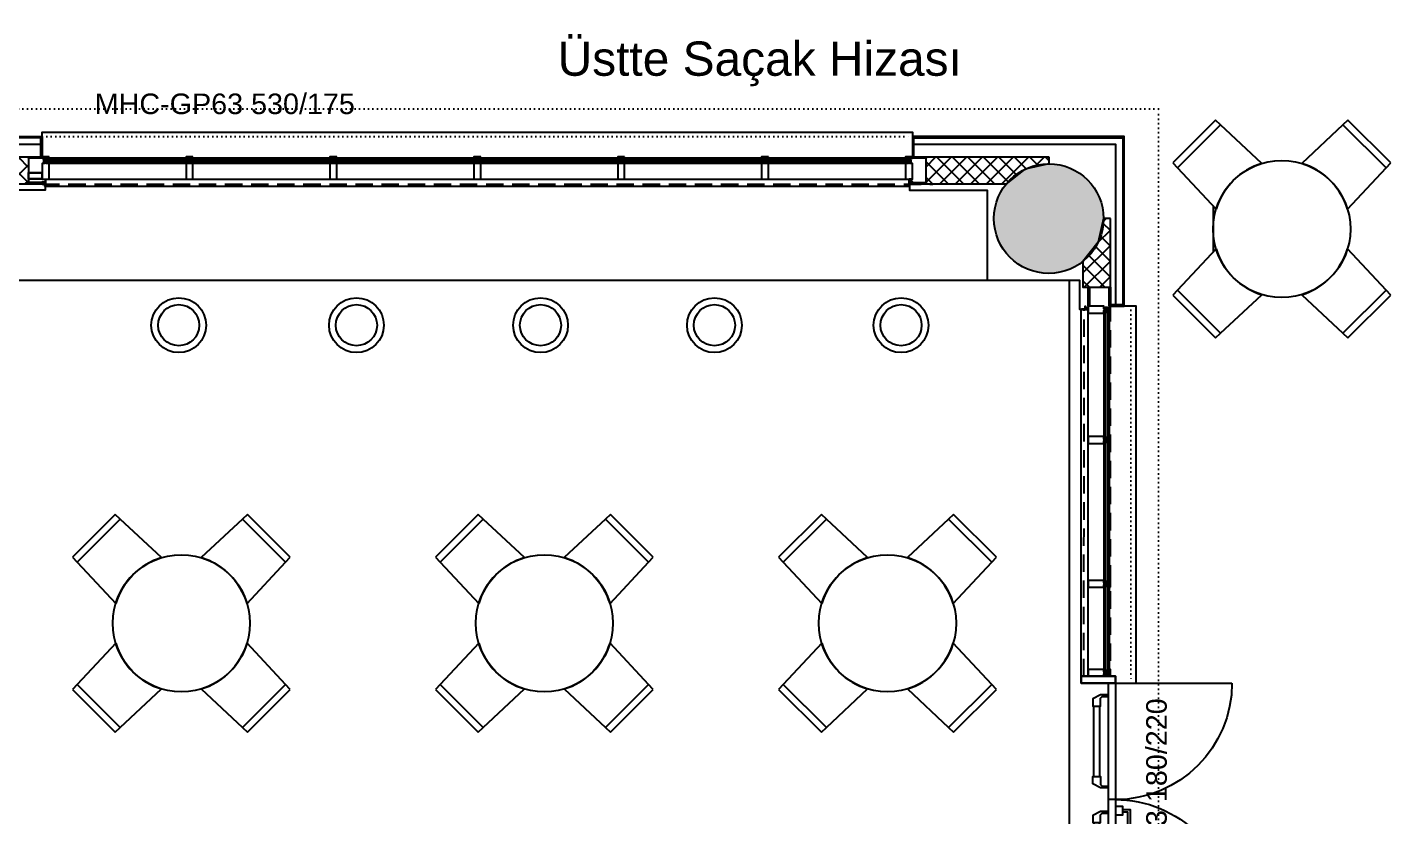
# Model space of a CAD drawing. Header units: millimetres. Extents: x 2103 to 6649, y 37758 to 41844.
# Drawn here: x 2624 to 3619, y 40423 to 40998 of the extents above; entities that cross this region are included whole.
import ezdxf
from ezdxf.enums import TextEntityAlignment as Align

# ---------------------------------------------------------------- set-up
doc = ezdxf.new("R2010")
doc.units = ezdxf.units.MM
doc.set_wipeout_variables(frame=1)
doc.linetypes.add('DOT2', pattern=[3.175, 0, -3.175])
doc.linetypes.add('HIDDENX2', pattern=[19.05, 12.7, -6.35])
for name, color, linetype in [('A_Betonarme_Concrete', 6, 'Continuous'), ('A_BetonarmeIz_ConcreteHidden', 8, 'HIDDENX2'), ('A_BetonarmeTarama_ConcreteHatch', 251, 'Continuous'), ('A_Cam_Glazing', 143, 'Continuous'), ('A_DuvarAlcipan_WallPlasterboard', 53, 'Continuous'), ('A_DuvarBlok_WallBrickBlock', 87, 'Continuous'), ('A_DuvarTaramasi_WallHatch', 252, 'Continuous'), ('A_Giydirme_CurtainWall', 3, 'Continuous'), ('A_Gor_Elev4', 56, 'Continuous'), ('A_IzdusumGenel_ProjectionGeneral', 54, 'DOT2'), ('A_IzGenel_HiddenGeneral', 54, 'HIDDENX2'), ('A_Kapi_Door', 3, 'Continuous'), ('A_KapiDuvari_DoorWall', 53, 'Continuous'), ('A_Kaplama_Cladding', 25, 'Continuous'), ('A_KaplamaSeramik_Cladding', 55, 'Continuous'), ('A_Metal_Metal', 187, 'Continuous'), ('A_YalitimIsi_HeatInsulation', 135, 'Continuous'), ('NOITHAT', 33, 'Continuous'), ('Z_Greyscale2', 252, 'Continuous'), ('Z_PozCamekan_RefShowcase', 152, 'Continuous'), ('Z_PozKapi_RefDoor', 5, 'Continuous'), ('Z_WipeoutKapi_WipeoutDoor', 255, 'Continuous'), ('Z_Xref', 7, 'Continuous'), ('Z_YaziAciklama_DescriptiveText2mm', 151, 'Continuous')]:
    doc.layers.add(name, color=color, linetype=linetype)
doc.layers.add('X_KapiBilgisi_DoorInfo', color=247, linetype='Continuous', plot=False)
doc.styles.add('NKY', font='arial.ttf')
doc.styles.add('NKY_POZ', font='arial.ttf')
doc.styles.get("Standard").update_dxf_attribs({"font": 'arial.ttf'})

# ---------------------------------------------------------------- blocks, each defined once
blk = doc.blocks.new('GiydirmeProfil_MHT')
for points in [[(-25, 188), (25, 188), (25, 178), (6.5, 178), (6.5, 140), (25, 140), (25, 25), (-25, 25), (-25, 140), (-6.5, 140), (-6.5, 178), (-25, 178)], [(-16.5, 167), (-6.5, 167), (-6.5, 151), (-16.5, 151)], [(6.5, 167), (16.5, 167), (16.5, 151), (6.5, 151)]]:
    blk.add_lwpolyline(points, close=True)
blk = doc.blocks.new('*U3')
at = {"linetype": 'DOT2', "ltscale": 100}
blk.add_wipeout([(0, 3), (180, 3), (180, -28), (0, -28)], dxfattribs=at).dxf.layer = 'Z_WipeoutKapi_WipeoutDoor'
for p, q in [((175, 0), (5, 0)), ((90, 0), (90, -5)), ((5, -5), (175, -5))]:
    blk.add_line(p, q)
for points in [[(5, 0), (5, 85)], [(175, 0), (175, 85)], [(5, 0), (0, 0), (0, -25), (5, -25), (5, 0)], [(180, 0), (175, 0), (175, -25), (180, -25), (180, 0)], [(175, 0), (180, 0), (180, -25), (175, -25), (175, 0)]]:
    blk.add_lwpolyline(points)
at = {"ltscale": 0.14}
for points in [[(82.9, 5.43), (82.9, 10.83), (68.4, 10.83), (68.4, 7.53), (70.2, 7.53), (70.2, 8.93), (80.9, 8.93), (80.9, 5.43)], [(78.8, 0), (78.8, 5.43), (85, 5.43), (85, 0)], [(13.57, -5), (13.57, -11), (16.57, -16.5), (21.77, -16.5), (21.77, -11), (16.07, -11), (14.77, -9.7), (14.77, -5), (14.77, -5)], [(81.43, -5), (81.43, -11), (78.43, -16.5), (73.23, -16.5), (73.23, -11), (78.93, -11), (80.23, -9.7), (80.23, -5), (80.23, -5)], [(98.57, -5), (98.57, -11), (101.57, -16.5), (106.77, -16.5), (106.77, -11), (101.07, -11), (99.77, -9.7), (99.77, -5), (99.77, -5)], [(166.43, -5), (166.43, -11), (163.43, -16.5), (158.23, -16.5), (158.23, -11), (163.93, -11), (165.23, -9.7), (165.23, -5), (165.23, -5)], [(21.77, -11.69), (73.23, -11.69)], [(73.23, -15.69), (21.77, -15.69)], [(158.23, -11.69), (106.77, -11.69)], [(106.77, -15.69), (158.23, -15.69)]]:
    blk.add_lwpolyline(points, dxfattribs=at)
for centre, start, end in [((5, 0), 360, 90), ((175, 0), 90, 180)]:
    blk.add_arc(centre, 85, start, end)
at = {"layer": 'A_KapiDuvari_DoorWall'}
for points in [[(0, 0), (0, -25)], [(180, 0), (180, -25)]]:
    blk.add_lwpolyline(points, dxfattribs=at)
at = {"layer": 'X_KapiBilgisi_DoorInfo', "flags": 1}
for tag, p in [('YANGINDAYANIMI', (15.54, -8.46)), ('SAGDAN/SOLDAN', (15.54, -5.58)), ('CAM/MENFEZMALZEMESI', (15.54, -7.02)), ('CAM/MENFEZBOYUTLARI', (15.54, -7.5)), ('KASAMALZEMESI', (15.54, -6.06)), ('KANATMALZEMESI', (15.54, -6.54)), ('KILIT', (15.54, -8.94)), ('KAPIKOLU/ITME/CEKME/PANIK', (15.54, -9.42)), ('KAPICEK/CARPMABANDI/TEKMELIK', (15.54, -9.9)), ('IC/DIS', (15.54, -7.98)), ('DIGER', (15.54, -10.38))]:
    blk.add_attdef(tag, p, '', height=0.3, dxfattribs=at)
at = {"layer": 'Z_PozKapi_RefDoor', "color": 1, "style": 'NKY_POZ', "width": 0.8}
blk.add_attdef('KAPINO', text='', height=18, dxfattribs=at).set_placement((90, -30), align=Align.MIDDLE_CENTER)
blk = doc.blocks.new('A$C4A413351')
at = {"layer": 'NOITHAT'}
for p, q in [((312.3, 1589.8), (0, 1277.5)), ((34.2, 1241), (348.8, 1555.6)), ((348.8, 1555.6), (34.2, 1241)), ((348.8, 1555.6), (34.2, 1241)), ((348.8, 1555.6), (312.3, 1589.8)), ((649.8, 1274), (348.8, 1555.6)), ((1241, 1555.6), (940, 1274)), ((1277.5, 1589.8), (1241, 1555.6)), ((1241, 1555.6), (1555.6, 1241)), ((1555.6, 1241), (1241, 1555.6)), ((1555.6, 1241), (1241, 1555.6)), ((1589.8, 1277.5), (1277.5, 1589.8)), ((0, 1277.5), (34.2, 1241)), ((34.2, 1241), (315.8, 940)), ((1274, 940), (1555.6, 1241)), ((1555.6, 1241), (1589.8, 1277.5)), ((315.8, 649.8), (34.2, 348.8)), ((1555.6, 348.8), (1274, 649.8)), ((34.2, 348.8), (0, 312.3)), ((0, 312.3), (312.3, 0)), ((348.8, 34.2), (34.2, 348.8)), ((34.2, 348.8), (348.8, 34.2)), ((34.2, 348.8), (348.8, 34.2)), ((348.8, 34.2), (649.8, 315.8)), ((940, 315.8), (1241, 34.2)), ((1555.6, 348.8), (1241, 34.2)), ((1241, 34.2), (1555.6, 348.8)), ((1241, 34.2), (1555.6, 348.8)), ((1277.5, 0), (1589.8, 312.3)), ((1589.8, 312.3), (1555.6, 348.8)), ((312.3, 0), (348.8, 34.2)), ((1241, 34.2), (1277.5, 0))]:
    blk.add_line(p, q, dxfattribs=at)
blk.add_circle((794.9, 794.9), 500.6, dxfattribs=at)
for start, end in [(106.84404, 135), (45, 73.15596), (135, 163.15596), (16.84404, 45), (196.84404, 225), (315, 343.15596), (225, 253.15596), (286.84404, 315)]:
    blk.add_arc((794.9, 794.9), 500.6, start, end, dxfattribs=at)

msp = doc.modelspace()

# ---------------------------------------------------------------- hatches: boundary and pattern name
at = {"layer": 'A_BetonarmeTarama_ConcreteHatch'}
h = msp.add_hatch(color=256, dxfattribs=at)
h.dxf.hatch_style = 1
edge = h.paths.add_edge_path()
edge.add_arc((3369.17, 40858.33), 40, 0, 360)
at = {"layer": 'A_DuvarTaramasi_WallHatch'}
h = msp.add_hatch(dxfattribs=at)
h.set_pattern_fill('_USER', color=256, scale=8, angle=-45, double=1, pattern_type=0)
h.set_pattern_definition([(315, (-8180.833, 38758.334), (5.656854, 5.656854), []), (45, (-8180.833, 38758.334), (-5.656854, 5.656854), [])])
h.paths.add_polyline_path([(2624.68, 40903.33), (2624.68, 40883.33), (2554.17, 40883.33), (2554.17, 40956.88), (2574.17, 40956.88), (2574.17, 40903.33)])
h = msp.add_hatch(dxfattribs=at)
h.set_pattern_fill('_USER', color=256, scale=8, angle=-45, double=1, pattern_type=0)
h.set_pattern_definition([(315, (4299.637, 74273.334), (5.6568542, 5.6568542), []), (45, (4299.637, 74273.334), (-5.6568542, 5.6568542), [])])
h.paths.add_polyline_path([(3279.68, 40883.33), (3279.68, 40903.33), (3369.17, 40903.33), (3369.17, 40898.33), (3351.85, 40894.39), (3337.94, 40883.33)])
h = msp.add_hatch(dxfattribs=at)
h.set_pattern_fill('_USER', color=256, scale=8, angle=45, double=1, pattern_type=0)
h.set_pattern_definition([(45, (-29984.121, 41788.8045), (-5.6568542, 5.6568542), []), (135, (-29984.121, 41788.8045), (-5.6568542, -5.6568542), [])])
h.paths.add_polyline_path([(3394.17, 40808.34), (3414.17, 40808.34), (3414.17, 40858.33), (3409.17, 40858.33), (3405.22, 40841.01), (3394.17, 40827.11)])

# ---------------------------------------------------------------- linework, layer by layer
at = {"color": 32}
msp.add_lwpolyline([(3489.17, 40867.52), (3489.17, 40833.86)], dxfattribs=at)
at = {"layer": 'A_Betonarme_Concrete'}
msp.add_circle((3369.17, 40858.33), 40, dxfattribs=at)
at = {"layer": 'A_BetonarmeIz_ConcreteHidden'}
msp.add_lwpolyline([(3414.17, 40059.29), (3414.17, 40809.29)], dxfattribs=at)
at = {"layer": 'A_Cam_Glazing'}
for p, q in [((3266.53, 40902.33), (2636.53, 40902.33)), ((3266.53, 40901.23), (2636.53, 40901.23)), ((3266.53, 40899.63), (2637.83, 40899.63)), ((3264.68, 40898.53), (2639.68, 40898.53)), ((3409.37, 40789.28), (3409.37, 40079.29)), ((3410.47, 40791.13), (3410.47, 40077.44)), ((3412.07, 40791.13), (3412.07, 40077.44)), ((3413.17, 40791.13), (3413.17, 40077.44))]:
    msp.add_line(p, q, dxfattribs=at)
at = {"layer": 'A_DuvarAlcipan_WallPlasterboard'}
msp.add_line((3284.67, 40883.33), (3267.68, 40883.33), dxfattribs=at)
for points in [[(2636.79, 40883.33), (2636.79, 40879.08), (2574.17, 40879.08), (2574.17, 40813.33), (2484.17, 40813.33), (2484.17, 40903.33), (2552.92, 40903.33)], [(2636.67, 40884.58), (2624.68, 40884.58)], [(2636.67, 40883.33), (2624.68, 40883.33)], [(3267.68, 40883.33), (3267.68, 40879.08), (3324.17, 40879.08), (3324.17, 40813.33), (3391.52, 40813.33), (3391.51, 40792.29), (3395.76, 40792.29)]]:
    msp.add_lwpolyline(points, dxfattribs=at)
at = {"layer": 'A_DuvarBlok_WallBrickBlock'}
for points in [[(2624.68, 40903.33), (2624.68, 40883.33), (2554.17, 40883.33), (2554.17, 40956.88), (2574.17, 40956.88), (2574.17, 40903.33)], [(3369.17, 40903.33), (3369.17, 40898.33), (3351.85, 40894.39), (3337.94, 40883.33), (3279.68, 40883.33), (3279.68, 40903.33)], [(3414.17, 40858.33), (3409.17, 40858.33), (3405.22, 40841.01), (3394.17, 40827.11), (3394.17, 40808.34), (3414.17, 40808.34)]]:
    msp.add_lwpolyline(points, close=True, dxfattribs=at)
at = {"layer": 'A_Gor_Elev4'}
for p, q in [((3267.18, 40887.03), (3267.18, 40882.03)), ((3397.87, 40791.78), (3392.86, 40791.78))]:
    msp.add_line(p, q, dxfattribs=at)
for points in [[(2636.93, 40882.03), (2636.93, 40882.03), (3267.18, 40882.03)], [(3392.86, 40234.29), (3392.86, 40791.78)]]:
    msp.add_lwpolyline(points, dxfattribs=at)
at = {"layer": 'A_IzdusumGenel_ProjectionGeneral', "linetype": 'ByBlock'}
for points in [[(2634.68, 40918.34), (2634.68, 40921.34), (3269.68, 40921.34), (3269.68, 40918.33)], [(3432.87, 40519.29), (3432.86, 40794.29), (3424.62, 40794.29)]]:
    msp.add_lwpolyline(points, dxfattribs=at)
at = {"layer": 'A_IzdusumGenel_ProjectionGeneral'}
msp.add_lwpolyline([(2634.68, 40918.34), (3269.68, 40918.33)], dxfattribs=at)
at = {"layer": 'A_IzGenel_HiddenGeneral'}
msp.add_lwpolyline([(2634.68, 40883.33), (3284.68, 40883.33)], dxfattribs=at)
at = {"layer": 'A_Kaplama_Cladding'}
msp.add_lwpolyline([(2634.68, 40902.33), (2624.68, 40902.33), (2624.68, 40903.33), (2634.68, 40903.33)], dxfattribs=at)
for points in [[(3269.68, 40902.33), (3269.68, 40903.33), (3279.68, 40903.33), (3279.68, 40902.33)], [(3279.68, 40883.33), (3267.68, 40883.33), (3267.68, 40884.54), (3279.68, 40884.54)], [(3397.86, 40808.34), (3398.86, 40808.34), (3398.87, 40794.29), (3397.87, 40794.29)], [(3413.17, 40808.34), (3414.17, 40808.34), (3414.17, 40794.29), (3413.17, 40794.29)]]:
    msp.add_lwpolyline(points, close=True, dxfattribs=at)
at = {"layer": 'A_KaplamaSeramik_Cladding'}
msp.add_lwpolyline([(2588.17, 40918.34), (2589.17, 40918.34), (2634.68, 40918.34), (2634.68, 40903.33), (2633.68, 40903.33), (2633.68, 40917.33), (2588.17, 40917.33)], close=True, dxfattribs=at)
msp.add_lwpolyline([(3270.68, 40903.33), (3270.68, 40917.33), (3409.17, 40917.33), (3423.17, 40917.33), (3423.16, 40795.29), (3414.16, 40795.29), (3414.16, 40794.29), (3424.16, 40794.29), (3424.17, 40918.33), (3409.17, 40918.33), (3269.68, 40918.33), (3269.68, 40903.33)], dxfattribs=at)
at = {"layer": 'A_Metal_Metal'}
for points in [[(2634.68, 40887.03), (2624.68, 40887.03), (2624.68, 40892.03), (2634.68, 40892.03)], [(2634.38, 40887.33), (2624.98, 40887.33), (2624.98, 40891.73), (2634.38, 40891.73)]]:
    msp.add_lwpolyline(points, close=True, dxfattribs=at)
for points in [[(2636.67, 40882.15), (2636.67, 40884.93), (2634.67, 40884.93), (2634.67, 40885.05), (2636.67, 40885.05, -0.414214), (2636.79, 40884.93), (2636.79, 40882.15), (2637.05, 40882.15), (2637.05, 40886.91), (2635.17, 40886.91), (2635.17, 40887.03), (2637.05, 40887.03, -0.414214), (2637.17, 40886.91), (2637.17, 40882.15, -0.414214), (2637.05, 40882.03), (2636.79, 40882.03, -0.414214)], [(3267.68, 40882.15), (3267.68, 40884.93), (3269.68, 40884.93), (3269.68, 40885.05), (3267.68, 40885.05, 0.414214), (3267.56, 40884.93), (3267.56, 40882.15), (3267.3, 40882.15), (3267.3, 40886.91), (3269.18, 40886.91), (3269.18, 40887.03), (3267.3, 40887.03, 0.414214), (3267.18, 40886.91), (3267.18, 40882.15, 0.414214), (3267.3, 40882.03), (3267.56, 40882.03, 0.414214)], [(3392.98, 40792.29), (3395.77, 40792.29), (3395.77, 40794.29), (3395.89, 40794.29), (3395.89, 40792.29, -0.414214), (3395.77, 40792.17), (3392.98, 40792.17), (3392.98, 40791.91), (3397.75, 40791.9), (3397.75, 40793.78), (3397.87, 40793.78), (3397.87, 40791.9, -0.414214), (3397.75, 40791.78), (3392.98, 40791.79, -0.414214), (3392.86, 40791.91), (3392.86, 40792.17, -0.414214)]]:
    msp.add_lwpolyline(points, format="xyb", close=True, dxfattribs=at)
at = {"layer": 'A_YalitimIsi_HeatInsulation', "ltscale": 0.2}
for points in [[(2633.68, 40912.33), (2583.17, 40912.33), (2583.17, 40965.88)], [(3418.16, 40795.29), (3418.16, 40912.33), (3270.68, 40912.33)]]:
    msp.add_lwpolyline(points, dxfattribs=at)
at = {"layer": 'NOITHAT'}
for centre, radius in [((2734.29, 40780.52), 20), ((2734.29, 40780.52), 15), ((2863.99, 40780.52), 20), ((2863.99, 40780.52), 15), ((2998.31, 40780.52), 20), ((2998.31, 40780.52), 15), ((3125.23, 40780.52), 20), ((3125.23, 40780.52), 15), ((3261.41, 40780.52), 20), ((3261.41, 40780.52), 15)]:
    msp.add_circle(centre, radius, dxfattribs=at)
at = {"layer": 'Z_Greyscale2'}
msp.add_lwpolyline([(2639.68, 40887.03), (2639.68, 40887.03), (3269.92, 40887.03)], dxfattribs=at)
at = {"layer": 'Z_Xref', "color": 32}
msp.add_lwpolyline([(2574.17, 40813.33), (3324.17, 40813.33)], dxfattribs=at)
at = {"layer": 'Z_Xref', "color": 31}
msp.add_lwpolyline([(3384.17, 40813.33), (3384.17, 40063.33)], dxfattribs=at)
at = {"layer": 'Z_Xref', "color": 1}
for points in [[(2784.17, 40577.48), (2784.17, 40577.43)], [(2784.17, 40548.49), (2784.17, 40548.44)]]:
    msp.add_lwpolyline(points, dxfattribs=at)

# ---------------------------------------------------------------- block references
at = {"layer": 'A_Giydirme_CurtainWall', "xscale": -0.1, "yscale": 0.1, "zscale": 0.1}
for p in [(2637.18, 40884.53), (2742.18, 40884.53), (2847.18, 40884.53), (2952.18, 40884.53), (3057.18, 40884.53), (3162.18, 40884.53), (3267.18, 40884.53)]:
    msp.add_blockref('GiydirmeProfil_MHT', p, dxfattribs=at)
at = {"layer": 'A_Giydirme_CurtainWall', "extrusion": (0, 0, -1), "xscale": 0.1, "yscale": 0.1, "zscale": -0.1, "rotation": 90}
for p in [(-3395.37, 40791.79), (-3395.37, 40696.79), (-3395.37, 40591.79), (-3395.37, 40526.79), (-3395.37, 40434.29)]:
    msp.add_blockref('GiydirmeProfil_MHT', p, dxfattribs=at)
at = {"layer": 'NOITHAT', "xscale": 0.1, "yscale": 0.1, "zscale": 0.1}
for p in [(3459.76, 40771.2), (2656.75, 40483.47), (2921.61, 40483.47), (3172.01, 40483.47)]:
    msp.add_blockref('A$C4A413351', p, dxfattribs=at)

# ---------------------------------------------------------------- texts
at = {"layer": 'Z_PozCamekan_RefShowcase', "style": 'NKY'}
msp.add_text('MHC-GP63 530/175', height=15, dxfattribs=at).set_placement((2672.99, 40934.58))
at = {"layer": 'Z_PozCamekan_RefShowcase', "insert": (3440.3, 40508.21), "char_height": 15, "attachment_point": 3, "rotation": 90, "style": 'NKY'}
msp.add_mtext_dynamic_manual_height_columns('ALCK3 180/220 ', width=1487.4617, gutter_width=2000, heights=[0], dxfattribs=at)
at = {"layer": 'Z_YaziAciklama_DescriptiveText2mm', "style": 'NKY'}
msp.add_text('Üstte Saçak Hizası', height=25, dxfattribs=at).set_placement((3010.81, 40962.56))

# ---------------------------------------------------------------- next in the draw order: block references
at = {"layer": 'A_Kapi_Door', "extrusion": (0, 0, -1), "zscale": -1, "rotation": 90}
msp.add_blockref('*U3', (-3417.87, 40344.29), dxfattribs=at)

# ---------------------------------------------------------------- next in the draw order: linework, layer by layer
at = {"layer": 'A_Gor_Elev4'}
msp.add_lwpolyline([(3397.87, 40524.29), (3397.87, 40791.78)], dxfattribs=at)
at = {"layer": 'A_IzdusumGenel_ProjectionGeneral'}
for points in [[(3449.17, 40085.94), (3449.17, 40938.33), (2609.17, 40938.33), (2609.17, 41514.26)], [(3429.17, 40794.66), (3429.17, 40519.66)]]:
    msp.add_lwpolyline(points, dxfattribs=at)
at = {"layer": 'A_IzGenel_HiddenGeneral'}
msp.add_lwpolyline([(3394.87, 40524.29), (3394.97, 40791.79)], dxfattribs=at)

doc.saveas('drawing.dxf')
